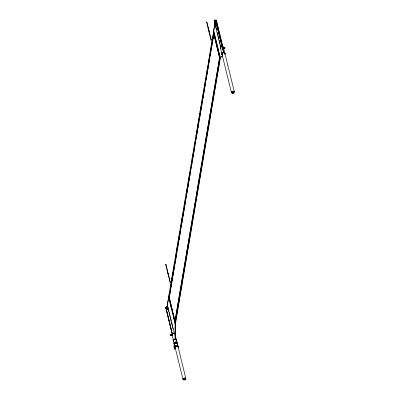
<?xml version="1.0" encoding="UTF-8"?>
<svg xmlns="http://www.w3.org/2000/svg" width="400" height="400" viewBox="0 0 400 400"><rect width="100%" height="100%" fill="white"/><g stroke="black" fill="none" stroke-linecap="round" stroke-linejoin="round"><path stroke-width="0.6" d="M175.24 338.81L175.15 324.335M224.85 48.445L224.83 47.39L224.745 48.66L224.505 48.125M170.965 334.285C171.255 338.47 170.97 331.65 170.885 335.62M224.77 47.37L224.52 47.8M175.12 338.675L175.245 324.36M222.77 55.5L220.195 57.755L222.675 55.42M170.955 335.08L170.765 334.465M171.34 335.14L171.28 334.705L171.365 335.115M172.115 335.04C172.26 334.07 172.295 336.15 172.01 334.635C171.905 336.595 171.72 333.765 172.075 335.02M172.07 334.94L172.08 335.35L172.085 335.04M223.4 48.215L223.565 47.66L223.76 48.335L223.67 47.79M224.415 48.16L224.365 47.805M224.735 47.88L224.86 48.4M214.465 21.82L214.535 22.08M174.72 347.795L174.565 348.405L174.32 347.77M174.845 347.785L174.685 348.395L174.455 347.835M171.1 335.73L170.925 335.505M220.3 48.355L220.245 48.275M168.23 308.69L168.21 308.405M167.755 307.81A1.13 0.73 -13.8 0 0 167.275 306.745C168.7 310.115 166.74 309.96 166.7 306.78A1.13 0.73 -13.8 0 0 165.83 307.365L172.165 333.82M222.845 46.77L216.43 20.485A1.13 0.73 -13.8 0 0 215.74 20L216.22 22.42L215.755 22.44L215.17 20.035A1.13 0.73 -13.8 0 0 214.255 20.72A1.13 0.73 -13.8 0 0 214.67 21.435M168.475 297.51L213.765 30.905L220.38 57.82L175.325 324.415L168.715 297.495M168.545 297.54L166.845 307.595L167.245 305.63M213.6 30.95L215 22.665M166.97 307.62L168.67 297.56M168.82 296.88L169.03 295.65M169.235 294.42L169.445 293.19M170.38 287.645L170.59 286.415M170.795 285.185L171.005 283.95M171.215 282.72L172.15 277.18M172.355 275.95L172.565 274.715M172.775 273.485L172.98 272.255M173.19 271.025L173.4 269.79M173.605 268.56L173.815 267.33M174.02 266.095L174.23 264.865M174.44 263.635L174.645 262.405M175.585 256.86L175.79 255.63M176 254.4L176.205 253.17M176.415 251.935L177.35 246.395M177.56 245.165L177.77 243.935M177.975 242.7L178.185 241.47M178.39 240.24L178.6 239.005M178.81 237.775L179.015 236.545M179.225 235.315L179.43 234.08M179.64 232.85L179.85 231.62M180.785 226.08L180.995 224.845M181.2 223.615L181.41 222.385M181.615 221.15L182.555 215.61M182.76 214.38L182.97 213.15M183.18 211.915L183.385 210.685M183.595 209.455L183.8 208.225M184.01 206.99L184.22 205.76M184.425 204.53L184.635 203.295M184.845 202.065L185.05 200.835M185.985 195.295L186.195 194.06M186.405 192.83L186.61 191.6M186.82 190.37L187.03 189.135M187.235 187.905L187.755 184.825M187.965 183.595L188.17 182.365M188.38 181.13L188.59 179.9M188.795 178.67L189.005 177.44M189.215 176.205L189.42 174.975M189.63 173.745L189.835 172.515M191.19 164.51L191.4 163.275M191.605 162.045L191.815 160.815M192.02 159.585L192.23 158.35M192.44 157.12L192.96 154.04M193.165 152.81L193.375 151.58M193.585 150.35L193.79 149.115M194 147.885L194.205 146.655M194.415 145.42L194.625 144.19M194.83 142.96L195.04 141.73M195.975 136.185L196.185 134.955M196.39 133.725L196.6 132.495M196.81 131.26L197.015 130.03M197.225 128.8L197.43 127.565M197.64 126.335L198.16 123.26M198.37 122.025L198.575 120.795M198.785 119.565L198.995 118.33M199.2 117.1L199.41 115.87M199.615 114.64L199.825 113.405M200.035 112.175L200.24 110.945M200.76 107.865L200.97 106.635M201.18 105.405L201.385 104.17M201.595 102.94L201.8 101.71M202.01 100.475L202.22 99.245M202.425 98.015L202.635 96.785M202.845 95.55L203.365 92.475M203.57 91.24L203.78 90.01M203.985 88.78L204.195 87.55M204.405 86.315L204.61 85.085M204.82 83.855L205.03 82.62M205.235 81.39L205.755 78.31M205.965 77.08L206.17 75.85M206.38 74.62L206.59 73.385M206.795 72.155L207.005 70.925M207.215 69.695L207.42 68.46M207.63 67.23L207.835 66M208.775 60.455L208.98 59.225M209.19 57.995L209.395 56.765M209.605 55.53L209.815 54.3M210.02 53.07L210.96 47.53M211.165 46.295L211.375 45.065M211.58 43.835L211.79 42.6M212 41.37L212.205 40.14M212.415 38.91L212.625 37.675M212.83 36.445L213.04 35.215M213.725 30.97L215.02 23.28M167.235 306.745L167.38 306.96A0.875 0.565 -13.8 0 1 167.54 307.04M195.755 199.165L174.945 321.585L169.07 297.66L213.785 33.755M167.265 309.19L166.74 306.775M213.685 34.37L169.19 297.655L175.065 321.58M215.755 22.44L215.21 20.03M169.52 296.415L169.725 295.185M169.935 293.955L170.14 292.725M170.66 289.65L170.87 288.42M171.08 287.19L171.285 285.96M171.495 284.73L172.015 281.65M172.22 280.42L172.43 279.19M172.635 277.96L172.845 276.73M173.055 275.5L173.26 274.27M173.47 273.04L173.675 271.81M173.885 270.58L174.09 269.35M174.3 268.12L174.51 266.89M174.715 265.66L174.925 264.43M175.13 263.2L175.34 261.965M175.55 260.735L176.07 257.66M176.275 256.43L176.485 255.2M176.69 253.97L176.9 252.74M177.42 249.665L177.625 248.435M177.835 247.205L178.045 245.975M178.25 244.745L178.46 243.515M178.665 242.285L178.875 241.05M179.08 239.82L179.29 238.59M179.5 237.36L179.705 236.13M179.915 234.9L180.12 233.67M180.33 232.44L180.54 231.21M181.475 225.675L181.68 224.445M181.89 223.215L182.095 221.985M182.305 220.75L182.825 217.675M183.035 216.445L183.24 215.215M183.45 213.985L183.655 212.755M183.865 211.525L184.07 210.295M184.28 209.065L184.49 207.835M184.695 206.605L184.905 205.375M185.11 204.145L185.32 202.915M186.67 194.915L186.88 193.685M187.085 192.455L187.295 191.225M187.505 189.995L187.71 188.765M187.92 187.535L188.44 184.46M188.645 183.23L188.855 182M189.06 180.765L189.27 179.535M189.48 178.305L189.685 177.075M189.895 175.845L190.1 174.615M191.455 166.62L191.66 165.39M191.87 164.16L192.075 162.93M192.285 161.7L192.49 160.465M192.7 159.235L192.91 158.005M193.115 156.775L193.325 155.545M193.845 152.47L194.05 151.24M194.26 150.01L194.47 148.78M194.675 147.55L194.885 146.32M196.235 138.32L196.445 137.09M196.65 135.86L196.86 134.63M197.065 133.4L197.275 132.17M197.48 130.94L197.69 129.71M197.9 128.48L198.105 127.25M198.315 126.02L198.52 124.79M198.73 123.56L198.94 122.33M199.455 119.25L199.665 118.02M199.875 116.79L200.08 115.56M200.29 114.33L200.495 113.1M201.015 110.025L201.225 108.795M201.435 107.565L201.64 106.335M201.85 105.105L202.055 103.875M202.265 102.645L202.47 101.415M202.68 100.185L202.89 98.95M203.095 97.72L203.305 96.49M203.51 95.26L203.72 94.03M203.93 92.8L204.135 91.57M204.345 90.34L204.865 87.265M205.07 86.035L205.28 84.805M205.485 83.575L205.695 82.345M206.215 79.265L206.42 78.035M206.63 76.805L206.84 75.575M207.045 74.345L207.255 73.115M207.46 71.885L207.67 70.655M207.88 69.425L208.085 68.195M208.295 66.965L208.5 65.735M208.71 64.505L208.915 63.275M209.125 62.045L209.335 60.815M210.27 55.275L210.475 54.045M210.685 52.815L210.89 51.585M211.1 50.355L211.31 49.125M211.83 46.05L212.035 44.82M212.245 43.59L212.45 42.36M212.66 41.13L212.87 39.9M213.075 38.665L213.285 37.435M213.49 36.205L213.7 34.975M174.945 321.585L219.545 57.685L213.665 33.76M195.96 197.935L219.35 59.525M175.085 324.43L220.135 57.835L213.525 30.92M175.12 339.24L175.215 338.585M223.585 52.52L223.67 52.015L223.81 52.575M174.89 347.725C174.655 351.57 173.485 345.86 174.315 344.93M174.645 349.185L174.095 346.94L174.34 345.485M174.52 349.19L174.865 347.17M166.015 308.505L166.035 308.865L166.05 308.53M223.305 47.455L223.36 47.19A1.51 0.975 -13.8 0 0 221.51 46.475A1.51 0.975 -13.8 0 0 220.575 48.05L220.54 48.095M172.04 334.82L172.02 335.225M216.735 21.975L216.685 21.625L216.705 21.975M224.57 48.35L224.75 48.305M206.945 22.065L206.58 22.085L206.945 22.03L211.355 39.975L210.985 40.065L211.355 39.975M216.225 21.065A1.13 0.73 -13.8 0 0 216.365 20.875L216.43 20.485M224.65 47.255L224.715 48.07M215.815 22.105L215.835 21.825M170.95 335.4L170.9 335.07M223.715 52.18L223.7 51.84M223.635 51.84L223.65 52.185M215.18 20.205L214.99 20.27A0.875 0.565 -13.8 0 0 214.655 21.2M215.76 22.275L216.25 22.245M167.295 309.02L167.785 308.985M223.595 47.82L223.64 48.045M165.975 264.36L165.62 264.475L170.24 282.495L165.99 264.39L165.635 264.505M170.395 282.335L170.03 282.42M206.58 22.12L210.985 40.065M215.81 20.955L223.635 52.145M215.41 20.775A1.26 0.26 86.4 0 1 215.74 21.015L222.835 49.205M215.69 20.985L223.515 52.175M223.315 46.94L234.335 91.8M216.365 20.875L222.47 45.73M232.89 92.245L233.265 93.765M214.48 20.95L216.565 29.44M217.305 32.47L217.755 34.29M218.05 35.5L218.945 39.14M219.245 40.35L220.135 43.99M220.435 45.2L221.03 47.625M214.23 21.01L220.785 47.685M220.43 47.83L231.45 92.69M213.935 34.35L219.665 57.68M169.455 298.245L171.66 307.215M171.955 308.415L172.835 312M173.13 313.2L174.01 316.785M174.305 317.985L174.895 320.375M168.865 298.095L169.745 301.685M170.04 302.88L171.36 308.265M172.095 311.255L172.535 313.05M173.27 316.04L174.15 319.63M174.445 320.825L175.325 324.415M174.85 333.685L185.865 378.545M167.965 307.23L174.365 333.3M167.865 307.895L168.76 311.535M169.055 312.745L169.95 316.38M170.25 317.595L171.14 321.23M171.44 322.445L172.335 326.08M172.63 327.295L173.08 329.115M175.205 338.735L175.34 339.295M165.83 307.365L172.38 334.035M165.76 307.56L172.17 333.65M171.965 334.57L174.945 346.695M175.24 347.91L182.985 379.43M174.035 343.81L175.14 348.295M223.68 48.17L223.525 48.21M215.145 20.96A1.51 0.31 86.4 0 1 215.535 20.595A1.51 0.31 86.4 0 1 215.77 22.54M215.485 20.94A1.51 0.31 86.4 0 1 215.875 20.575A1.51 0.31 86.4 0 1 216.105 22.52M215.205 21.035A1.385 0.285 86.4 0 1 215.58 20.755A1.385 0.285 86.4 0 1 215.765 22.645M215.74 21.015A1.26 0.26 86.4 0 1 215.86 22.57M227.37 65.17A1.13 0.73 -13.8 0 1 227.45 65.345M221.11 48.345A1.51 0.975 -13.8 0 1 220.805 48.225M220.805 47.33A1.13 0.73 -13.8 0 1 220.92 47.135M221.1 46.96A1.13 0.73 -13.8 0 1 221.33 46.81M222.185 54.645A1.64 1.055 -13.8 0 1 222.32 53.19A1.64 1.055 -13.8 0 1 224.47 52.825A1.64 1.055 -13.8 0 1 224.785 54.205M222.21 54.525A1.51 0.975 -13.8 0 1 222.46 53.19A1.51 0.975 -13.8 0 1 224.425 52.915A1.51 0.975 -13.8 0 1 224.685 54.175M222.175 54.32A1.64 1.055 -13.8 0 1 222.91 52.45A1.64 1.055 -13.8 0 1 224.935 53.41M221.87 53.595A1.51 0.975 -13.8 0 1 223.525 52.415A1.51 0.975 -13.8 0 1 224.815 53.41M222.19 54.205A1.51 0.975 -13.8 0 1 221.895 53.825M175.755 348.685A1.765 1.14 -13.8 0 1 175.245 347.175A1.765 1.14 -13.8 0 1 177.595 346.465A1.765 1.14 -13.8 0 1 178.23 347.935M174.995 347.31A1.765 1.14 -13.8 0 1 176.23 345.345A1.765 1.14 -13.8 0 1 178.065 346.635M175.795 348.495A1.51 0.975 -13.8 0 1 176.085 346.775A1.51 0.975 -13.8 0 1 178.2 347.415M177.445 345.595A1.51 0.975 -13.8 0 1 177.835 346.61M175.005 346.935A1.51 0.975 -13.8 0 1 175.005 346.4M175.14 346.165A1.51 0.975 -13.8 0 1 176.145 345.535M174.925 345.32A1.765 1.14 -13.8 0 1 174.415 343.81A1.765 1.14 -13.8 0 1 176.77 343.1A1.765 1.14 -13.8 0 1 177.4 344.575M174.59 344.89A1.51 0.975 -13.8 0 1 175.65 343.275A1.51 0.975 -13.8 0 1 177.345 344.21M174.97 345.13A1.51 0.975 -13.8 0 1 174.72 345M174.17 343.95A1.765 1.14 -13.8 0 1 175.2 342.03A1.765 1.14 -13.8 0 1 177.335 342.99M175.205 342.205A1.51 0.975 -13.8 0 1 177.085 343.01M174.215 343.64A1.51 0.975 -13.8 0 1 174.985 342.29M167.155 307.155A1.51 0.31 86.4 0 1 167.52 307.69A1.51 0.31 86.4 0 1 167.64 309.395M166.665 308.295A1.51 0.31 86.4 0 1 167.02 307.225A1.51 0.31 86.4 0 1 167.3 309.415M167.045 307.425A1.385 0.285 86.4 0 1 167.41 307.63A1.385 0.285 86.4 0 1 167.55 309.33M167 307.405A1.26 0.26 86.4 0 1 167.135 307.395M167.205 307.52A1.26 0.26 86.4 0 1 167.39 309.41M166.2 308.18A1.13 0.73 -13.8 0 1 165.765 307.755M166.19 307.945A0.875 0.565 -13.8 0 1 166.17 307.245M174.685 334.46A1.51 0.975 -13.8 0 0 173.995 333.135A1.51 0.975 -13.8 0 0 171.975 334.055L171.92 334.32A1.51 0.975 -13.8 0 0 172.11 334.795M172.45 333.88A1.13 0.73 -13.8 0 1 172.865 333.555M173.425 333.385A1.13 0.73 -13.8 0 1 173.975 333.41M173.8 341.415A1.64 1.055 -13.8 0 1 173.825 339.93A1.64 1.055 -13.8 0 1 176.04 339.56A1.64 1.055 -13.8 0 1 176.245 341.005M173.815 341.3A1.51 0.975 -13.8 0 1 173.94 339.955A1.51 0.975 -13.8 0 1 175.925 339.62A1.51 0.975 -13.8 0 1 176.22 340.895M173.8 341.09A1.64 1.055 -13.8 0 1 173.645 339.635A1.64 1.055 -13.8 0 1 175.85 339.145A1.64 1.055 -13.8 0 1 176.23 340.55M173.4 340.315A1.51 0.975 -13.8 0 1 175.29 339.135A1.51 0.975 -13.8 0 1 176.185 340.445M173.8 340.975A1.51 0.975 -13.8 0 1 173.46 340.615M175.345 334.685L175.4 334.695M207.325 25.045L207.68 25.055L207.325 25.045M208.06 28.035L208.415 28.045L208.06 28.035M208.795 31.025L209.15 31.035L208.815 30.995M209.53 34.015L209.885 34.025L209.53 34.015M210.26 37.01L210.62 37.02L210.26 37.01M218.345 69.905L218.7 69.915L218.345 69.905M166.37 267.4L166.725 267.41L166.39 267.37M167.1 270.395L167.46 270.405L167.125 270.36M167.835 273.385L168.195 273.395L167.835 273.385M168.57 276.375L168.93 276.385L168.57 276.375M169.305 279.365L169.665 279.375L169.305 279.365M177.385 312.265L177.745 312.275L177.385 312.265M232.13 93.205A1.51 0.975 -13.8 0 0 234.38 92.05A1.51 0.975 -13.8 0 0 232.17 91.48A1.51 0.975 -13.8 0 0 232.13 93.205M232.32 92.96A1.13 0.73 -13.8 0 0 234.005 92.1A1.13 0.73 -13.8 0 0 232.35 91.67A1.13 0.73 -13.8 0 0 232.32 92.96M183.665 379.945A1.51 0.975 -13.8 0 0 185.91 378.795A1.51 0.975 -13.8 0 0 183.7 378.225A1.51 0.975 -13.8 0 0 183.665 379.945M183.855 379.705A1.13 0.73 -13.8 0 0 185.535 378.845A1.13 0.73 -13.8 0 0 183.885 378.415A1.13 0.73 -13.8 0 0 183.855 379.705"/></g></svg>
